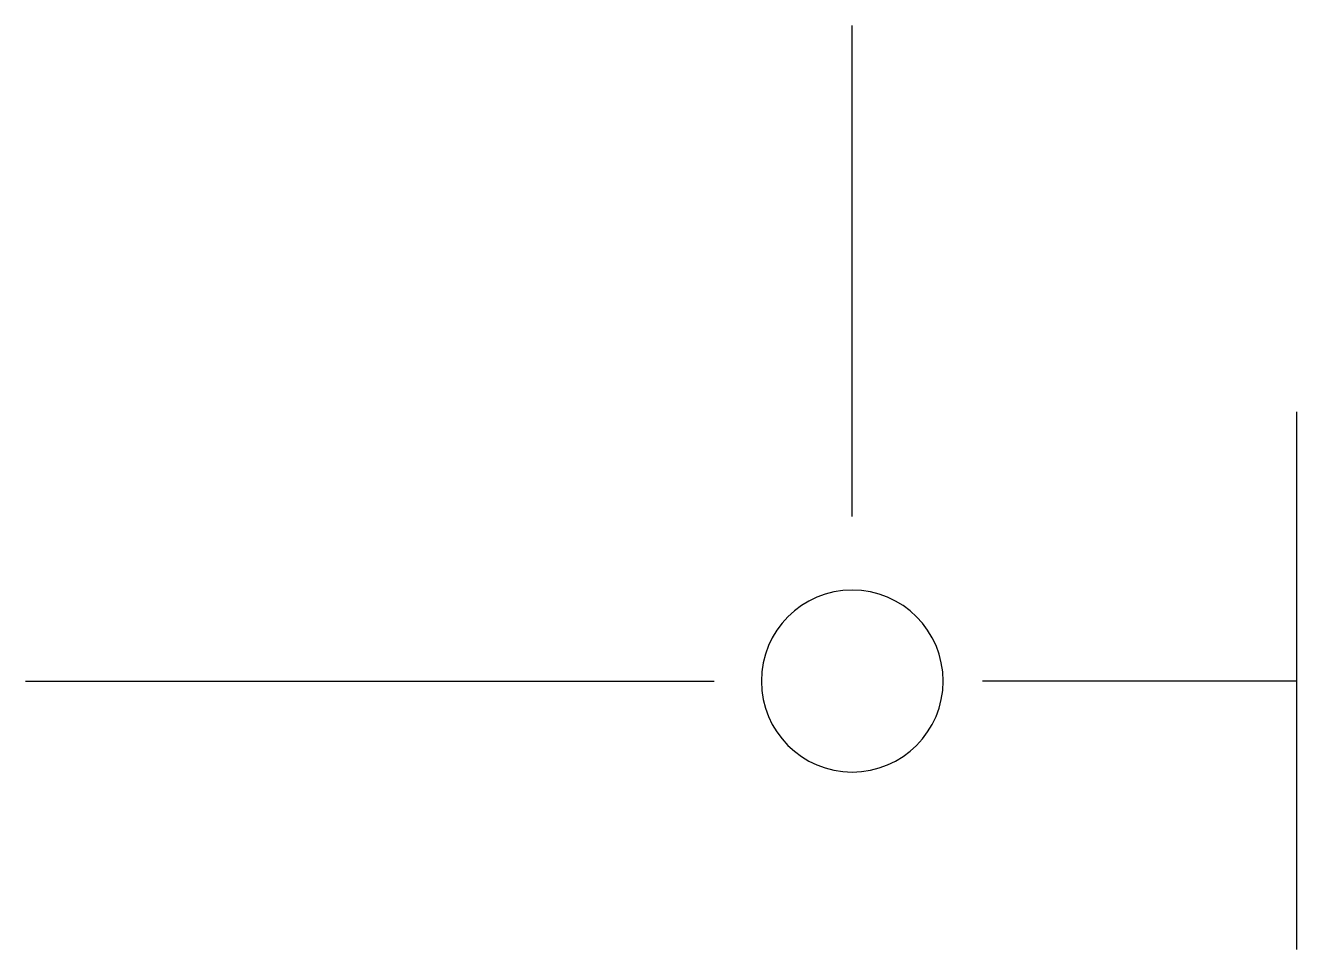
# Model space of a CAD drawing. Header units: metres. Extents: x -21202.8 to -21185.3, y -11977.3 to -11964.6.
import ezdxf

# ---------------------------------------------------------------- set-up
doc = ezdxf.new("R2010")
doc.units = ezdxf.units.M

msp = doc.modelspace()

# ---------------------------------------------------------------- linework, layer by layer
for p, q in [((-21191.46, -11971.31), (-21191.46, -11964.56)), ((-21185.35, -11969.87), (-21185.35, -11977.26)), ((-21202.83, -11973.57), (-21193.36, -11973.57)), ((-21185.35, -11973.57), (-21189.67, -11973.57))]:
    msp.add_line(p, q)
msp.add_lwpolyline([(-21192.71, -11973.57, 1), (-21190.21, -11973.57, 1)], format="xyb", close=True)

doc.saveas('drawing.dxf')
